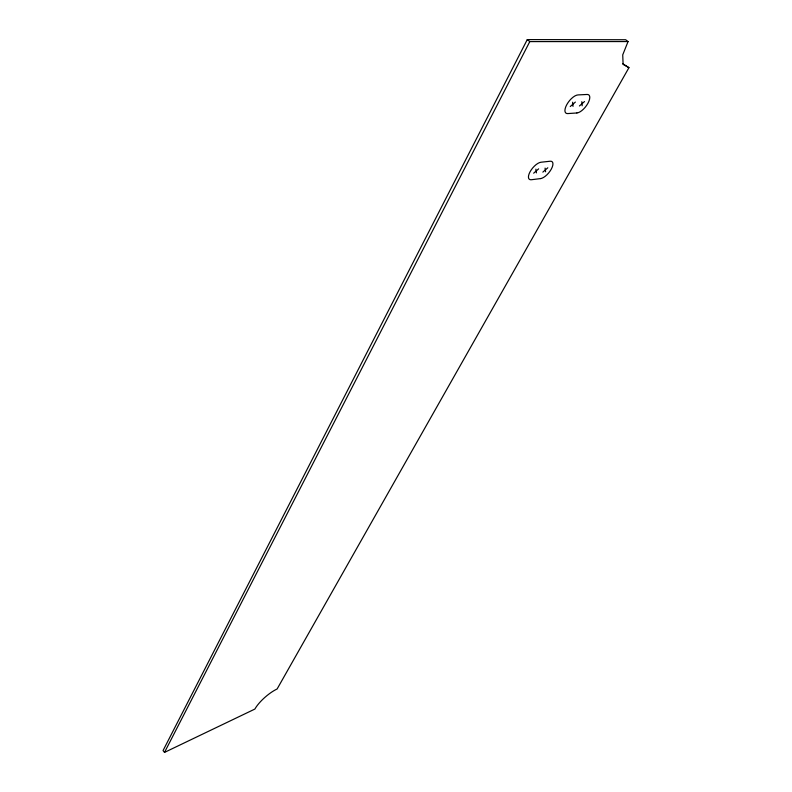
<?xml version="1.0" encoding="UTF-8"?>
<svg xmlns="http://www.w3.org/2000/svg" width="792" height="792" viewBox="0 0 792 792"><rect width="100%" height="100%" fill="white"/><g stroke="black" fill="none" stroke-linecap="round" stroke-linejoin="round"><path stroke-width="1.19" d="M628.056 41.56L622.73 54.866L623.106 64.38L628.947 67.666L277.121 688.981A21.028 6.564 -41 0 0 254.875 709.068L164.498 752.4L163.053 750.559L527.264 39.6L625.66 39.739L628.056 41.56L529.789 41.6L527.264 39.6M164.498 752.4L529.789 41.6M533.659 173.2L538.649 168.845M542.857 172.112L547.807 167.785M579.437 105.97L584.526 101.544M570.25 106.534L575.388 102.059M622.71 63.677L628.947 67.666M535.877 169.161L536.432 172.874M545.074 168.102L545.589 171.785M572.616 102.218L573.022 106.366M581.803 101.693L582.169 105.811M540.55 178.596L531.363 179.734A10.742 4.584 -50.4 0 1 530.125 171.686A10.742 4.584 -50.4 0 1 540.986 162.231L550.163 161.231A10.662 4.505 -50.5 0 1 551.242 169.221A10.662 4.505 -50.5 0 1 540.55 178.596M576.883 112.969L567.716 113.583A11.236 4.831 -52 0 1 566.805 104.603A11.236 4.831 -52 0 1 577.972 94.921L587.129 94.466A11.157 4.742 -52 0 1 587.882 103.376A11.157 4.742 -52 0 1 576.883 112.969"/></g></svg>
